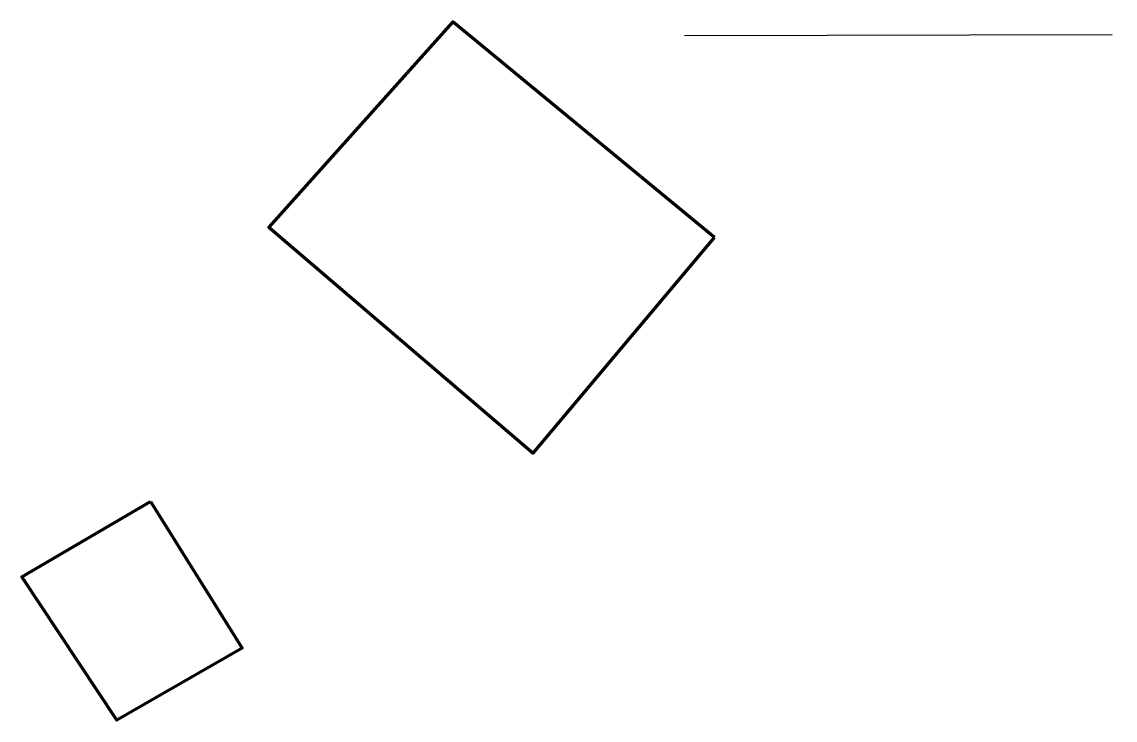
# Model space of a CAD drawing. Header units: metres. Extents: x 715381 to 715661, y 2646845 to 2647024.
import ezdxf

# ---------------------------------------------------------------- set-up
doc = ezdxf.new("R2010")
doc.units = ezdxf.units.M

# ---------------------------------------------------------------- blocks, each defined once
blk = doc.blocks.new('AeccArrow')
at = {"flags": 128}
blk.add_lwpolyline([(-0.45, 0, 0, 0, 0), (0.15, 0, 0.1, 0, 0), (0.45, 0, 0, 0, 0)], format="xyseb", dxfattribs=at)

msp = doc.modelspace()

# ---------------------------------------------------------------- linework, layer by layer
msp.add_line((715550.64, 2647020.68), (715660.37, 2647020.94))
at = {"color": 2, "lineweight": 211, "elevation": -2}
msp.add_lwpolyline([(715558.36, 2646968.79), (715491.17, 2647024.14), (715444.02, 2646971.42), (715511.83, 2646913.44)], close=True, dxfattribs=at)
at = {"color": 2, "lineweight": 211}
msp.add_lwpolyline([(715413.62, 2646901.01), (715437.16, 2646863.41), (715405.02, 2646844.9), (715380.61, 2646881.66)], close=True, dxfattribs=at)

# ---------------------------------------------------------------- block references
msp.add_blockref('AeccArrow', (715660.67, 2647020.94))

doc.saveas('drawing.dxf')
